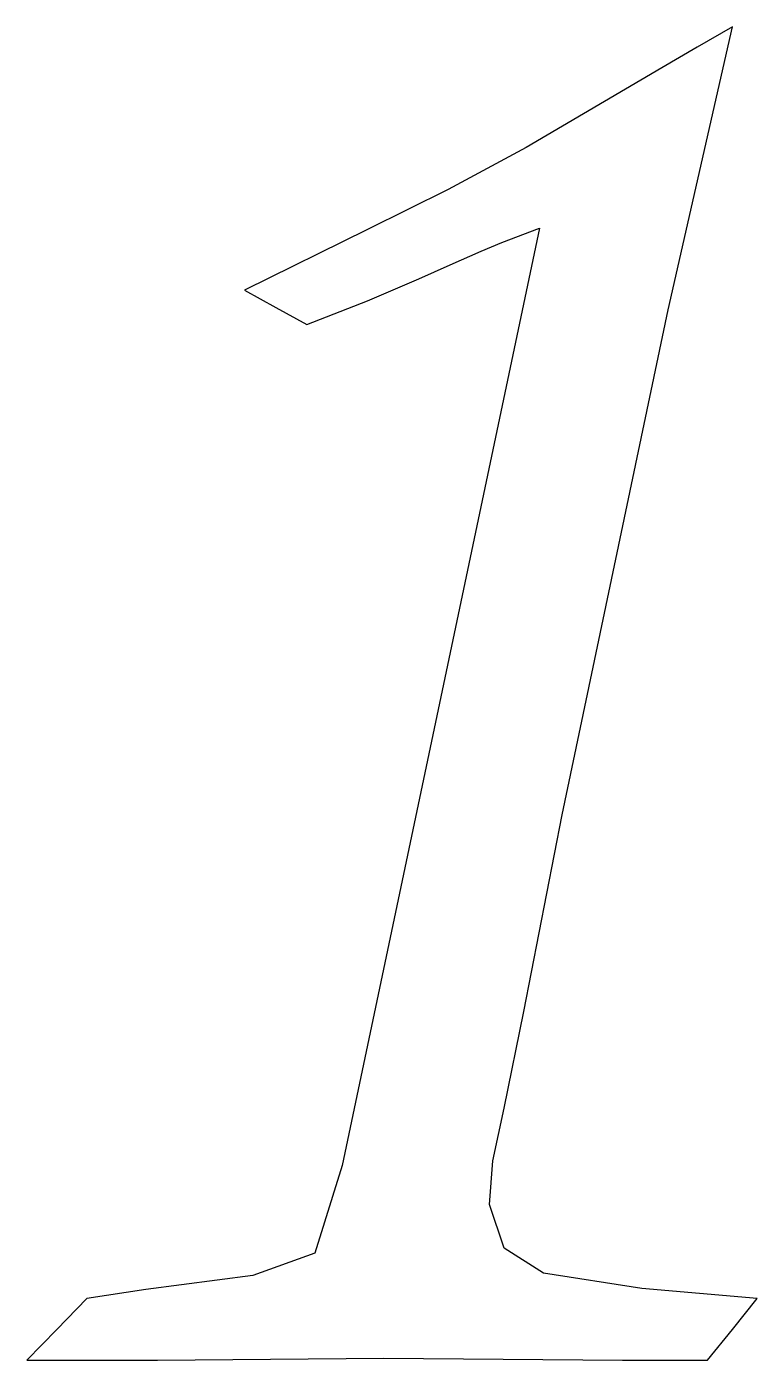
# Model space of a CAD drawing. Extents: x 7.87 to 11.63, y 6.7 to 13.56.
import ezdxf

# ---------------------------------------------------------------- set-up
doc = ezdxf.new("R2010")
doc.units = 0
doc.layers.add('Layer_1', color=7, linetype='CONTINUOUS')

msp = doc.modelspace()

# ---------------------------------------------------------------- linework, layer by layer
at = {"layer": 'Layer_1', "color": 7}
msp.add_lwpolyline([(7.87048, 6.700487), (8.206871, 6.700487), (8.543263, 6.700487), (9.125273, 6.706389), (9.707284, 6.712291), (10.321331, 6.706389), (10.935379, 6.700487), (11.154301, 6.700487), (11.373222, 6.700487), (11.501371, 6.859702), (11.62952, 7.018915), (11.035496, 7.070518), (10.529574, 7.148647), (10.326671, 7.276902), (10.251917, 7.502458), (10.269271, 7.728011), (10.326672, 7.997793), (10.428123, 8.496077), (10.625686, 9.507387), (11.171655, 12.106423), (11.501372, 13.564419), (11.319827, 13.458277), (11.138283, 13.352133), (10.440137, 12.9423), (10.038336, 12.727065), (9.623186, 12.520675), (8.991785, 12.208142), (9.151971, 12.119692), (9.312158, 12.031238), (9.624521, 12.153597), (9.888829, 12.267112), (10.049015, 12.337875), (10.209202, 12.408637), (10.314658, 12.454335), (10.508216, 12.526574), (10.000959, 10.114763), (9.493702, 7.702949), (9.352204, 7.251841), (9.034501, 7.136852), (8.483193, 7.064616), (8.180174, 7.018915), (8.025327, 6.859702), (7.87048, 6.700487)], dxfattribs=at)

doc.saveas('drawing.dxf')
